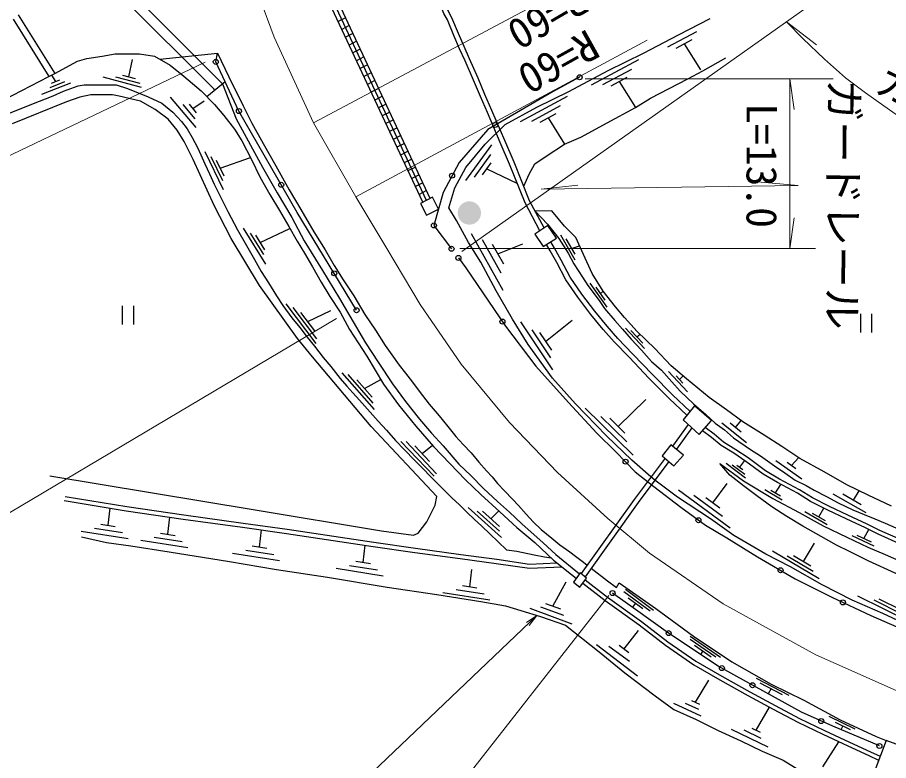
# Model space of a CAD drawing. Units: millimetres at full size, sheet at 1:1000; details may follow other scales. Extents: x 40000 to 680000, y 20000 to 380000.
# Drawn here: x 89946 to 142186, y 269568 to 314124 of the extents above; entities that cross this region are included whole.
import ezdxf
from ezdxf.enums import TextEntityAlignment as Align

# ---------------------------------------------------------------- set-up
doc = ezdxf.new("R2010")
doc.units = ezdxf.units.MM
doc.header["$LTSCALE"] = 1000
doc.linetypes.add('CHAIN', pattern=[18.5, 12, -1.5, 3.5, -1.5])
for name, color, linetype, lineweight in [('M-BGD', 7, 'Continuous', 25), ('M-BMK', 2, 'CHAIN', 13), ('M-STR-HTXT', 7, 'Continuous', 13)]:
    doc.layers.add(name, color=color, linetype=linetype, lineweight=lineweight)
doc.styles.add('ＭＳ ゴシック', font='')
doc.styles.get('ＭＳ ゴシック').set_extended_font_data('MS Gothic')

# ---------------------------------------------------------------- blocks, each defined once
blk = doc.blocks.new('open_arrow')
at = {"color": 0, "linetype": 'Continuous', "lineweight": -2}
blk.add_lwpolyline([(7.5, 1.25), (0, 0), (7.5, -1.25)], dxfattribs=at)

msp = doc.modelspace()

# ---------------------------------------------------------------- hatches: boundary and pattern name
at = {"layer": 'M-BGD'}
msp.add_hatch(color=256, dxfattribs=at).paths.add_polyline_path([(116347, 302399, 1), (117747, 302399, 1)])

# ---------------------------------------------------------------- linework, layer by layer
for p, q in [((93848, 318541), (102243, 310149)), ((93522, 318019), (101735, 309829)), ((114472, 303157), (108646, 315610)), ((114694, 303270), (108868, 315723)), ((114249, 303043), (108423, 315496)), ((89684, 314027), (91824, 310578)), ((89992, 314288), (92184, 310756)), ((109624, 314108), (109179, 313881)), ((109845, 313636), (109399, 313409)), ((110065, 313165), (109619, 312938)), ((128956, 312361), (130678, 313283)), ((110285, 312694), (109840, 312467)), ((129446, 312283), (130414, 312801)), ((129930, 312542), (130908, 310977)), ((101841, 311460), (101947, 311975)), ((110506, 312223), (110060, 311996)), ((96628, 310560), (96856, 311607)), ((110726, 311752), (110281, 311525)), ((124381, 310085), (127201, 311594)), ((110947, 311280), (110501, 311053)), ((125058, 310107), (126781, 311029)), ((91997, 310180), (92494, 310379)), ((92246, 310279), (92011, 310670)), ((95068, 310556), (97372, 309951)), ((95068, 310556), (97372, 309951)), ((95836, 310561), (97290, 310180)), ((96253, 310659), (97003, 310462)), ((111167, 310809), (110722, 310582)), ((111388, 310338), (110942, 310111)), ((125549, 310029), (126517, 310547)), ((91403, 309513), (93140, 310205)), ((91912, 309931), (92789, 310281)), ((101312, 309375), (102398, 310278)), ((101713, 309851), (101788, 309771)), ((111608, 309867), (111163, 309640)), ((126033, 310288), (127011, 308723)), ((99103, 309339), (100638, 307524)), ((111829, 309396), (111383, 309169)), ((120119, 307892), (122938, 309401)), ((99872, 308895), (100592, 308043)), ((100248, 308914), (100672, 308413)), ((100460, 308664), (101135, 309124)), ((112049, 308924), (111604, 308697)), ((120796, 307914), (122518, 308835)), ((112269, 308453), (111824, 308226)), ((121286, 307836), (122254, 308354)), ((112490, 307982), (112044, 307755)), ((121770, 308095), (122748, 306530)), ((112710, 307511), (112265, 307284)), ((112931, 307040), (112485, 306813)), ((113151, 306568), (112706, 306341)), ((116837, 304344), (118390, 306481)), ((101175, 306080), (102277, 303813)), ((101538, 305790), (102236, 304355)), ((102099, 305095), (103921, 305716)), ((113372, 306097), (112926, 305870)), ((113592, 305626), (113147, 305399)), ((117360, 304553), (118341, 305904)), ((101873, 305560), (102325, 304629)), ((113813, 305155), (113367, 304928)), ((117831, 304691), (118353, 305409)), ((114033, 304684), (113588, 304457)), ((118092, 305050), (119924, 304166)), ((114253, 304212), (113808, 303985)), ((114474, 303741), (114028, 303514)), ((114828, 303338), (114115, 302975)), ((115191, 302625), (114828, 303338)), ((114115, 302975), (114478, 302262)), ((114478, 302262), (115191, 302625)), ((103492, 301482), (104832, 299334)), ((104493, 300632), (106284, 301465)), ((103907, 301194), (104712, 299904)), ((104223, 301065), (104764, 300199)), ((117156, 301167), (119053, 297772)), ((122508, 301097), (123380, 299600)), ((117810, 300816), (118936, 298802)), ((118423, 300539), (119087, 299351)), ((118755, 299945), (120260, 300556)), ((122830, 300842), (123367, 299921)), ((123166, 300266), (123658, 300420)), ((124275, 298190), (125281, 296746)), ((124625, 297950), (125167, 297171)), ((124896, 297560), (125067, 297711)), ((96237, 296828), (96237, 295710)), ((96904, 296828), (96904, 295710)), ((107866, 294569), (106057, 296952)), ((107900, 294857), (106476, 296732)), ((107790, 295332), (106948, 296441)), ((107369, 295886), (108748, 296554)), ((140503, 296354), (140503, 295236)), ((141169, 296354), (141169, 295236)), ((120107, 295872), (122033, 292992)), ((121611, 294701), (123212, 295977)), ((120794, 295385), (121907, 293719)), ((121259, 295228), (121963, 294175)), ((126401, 295497), (127546, 294268)), ((126738, 295355), (127453, 294587)), ((127096, 294971), (127280, 295126)), ((109399, 292815), (111331, 290611)), ((109758, 292709), (111250, 291006)), ((128998, 292890), (130137, 291671)), ((129441, 292635), (129844, 292204)), ((129643, 292420), (129860, 292629)), ((110297, 292397), (111218, 291347)), ((110757, 291872), (111738, 292407)), ((125974, 289598), (127637, 291211)), ((124000, 290690), (126866, 287886)), ((124925, 290205), (126486, 288678)), ((125470, 290091), (126378, 289203)), ((133012, 289540), (133350, 289956)), ((130166, 289718), (129231, 288418)), ((130389, 289515), (129464, 288229)), ((132178, 289827), (133660, 288634)), ((132679, 289808), (133346, 289272)), ((112946, 288700), (114937, 286619)), ((113249, 288700), (115082, 286756)), ((113772, 288436), (114652, 287504)), ((114212, 287970), (114827, 288484)), ((132442, 287392), (133612, 286511)), ((133258, 287153), (133558, 287551)), ((135417, 287568), (136974, 286461)), ((136098, 287452), (136623, 287079)), ((136360, 287265), (136793, 287720)), ((132800, 287309), (133560, 286738)), ((133079, 287287), (133436, 287019)), ((129579, 285792), (132694, 283516)), ((131644, 285026), (132499, 286172)), ((134773, 285828), (135810, 285201)), ((135125, 285790), (135700, 285442)), ((135413, 285616), (135730, 286118)), ((130513, 285481), (132229, 284228)), ((131227, 285331), (132060, 284722)), ((138833, 285560), (140813, 284432)), ((139450, 285554), (140548, 284928)), ((140088, 285190), (140412, 285743)), ((95382, 283675), (95506, 284710)), ((116972, 284744), (118966, 282952)), ((116972, 284744), (118966, 282952)), ((137999, 284185), (138299, 284708)), ((117508, 284531), (118862, 283314)), ((117827, 284513), (118846, 283598)), ((118337, 284056), (118818, 284544)), ((137159, 284495), (138501, 283723)), ((137606, 284411), (138391, 283959)), ((94948, 283743), (95816, 283607)), ((98964, 283133), (99088, 284167)), ((93763, 283322), (96590, 282878)), ((94560, 283500), (96240, 283237)), ((98530, 283201), (99398, 283065)), ((104461, 282366), (104585, 283400)), ((140708, 282886), (140992, 283423)), ((97345, 282780), (100172, 282336)), ((98142, 282958), (99822, 282695)), ((139990, 283056), (141300, 282444)), ((140276, 283088), (141140, 282685)), ((103639, 282191), (105319, 281928)), ((104027, 282434), (104895, 282298)), ((110677, 281447), (110802, 282482)), ((135223, 282151), (138014, 280481)), ((137084, 281503), (137748, 282595)), ((102842, 282012), (105669, 281569)), ((136112, 281852), (137656, 280928)), ((136480, 281865), (137518, 281244)), ((109058, 281094), (111886, 280651)), ((109855, 281273), (111536, 281009)), ((110244, 281515), (111111, 281379)), ((117068, 279994), (117192, 281028)), ((116634, 280062), (117502, 279926)), ((122059, 278831), (122852, 280275)), ((115449, 279640), (118276, 279197)), ((116246, 279819), (117926, 279555)), ((126317, 279714), (127884, 278549)), ((126407, 279835), (128098, 278577)), ((121613, 278995), (122505, 278667)), ((126577, 279334), (127451, 278684)), ((127014, 279009), (126830, 278764)), ((140323, 279454), (143572, 277837)), ((141292, 279195), (142953, 278368)), ((141595, 279268), (142896, 278620)), ((120678, 278699), (123191, 277775)), ((121308, 278787), (122688, 278280)), ((126321, 276273), (127197, 277366)), ((130290, 277030), (132101, 275775)), ((124670, 276525), (127123, 274658)), ((125413, 276435), (126646, 275524)), ((126033, 276493), (126610, 276054)), ((130291, 276847), (131828, 275782)), ((130549, 276486), (131547, 275794)), ((131048, 276140), (130911, 275935)), ((130606, 273062), (131410, 274392)), ((134237, 274513), (136203, 273499)), ((134467, 274226), (135807, 273535)), ((135137, 273880), (134962, 273571)), ((129285, 273015), (130927, 272250)), ((129990, 273018), (130790, 272645)), ((130359, 273177), (130853, 272947)), ((134236, 271391), (135035, 272770)), ((138597, 272228), (140171, 271469)), ((138983, 271875), (139888, 271439)), ((139436, 271657), (139320, 271418)), ((132745, 271441), (134945, 270386)), ((133504, 271410), (134534, 270916)), ((133986, 271511), (134486, 271271)), ((138253, 269200), (139199, 270697))]:
    msp.add_line(p, q, dxfattribs=at)
for points in [[(121273, 301334), (120388, 303007), (119459, 305325), (118904, 306628), (118128, 308431), (117705, 309387), (117296, 310366), (116790, 311516), (116457, 312250), (116110, 313050), (115729, 313971), (115526, 314351), (115043, 315550), (114467, 316897), (113988, 318035), (113566, 319109), (113237, 319925), (113081, 320291)], [(121525, 301499), (120661, 303134), (119736, 305439), (119180, 306746), (118403, 308551), (117981, 309505), (117571, 310485), (117064, 311638), (116732, 312372), (116386, 313167), (116001, 314099), (115798, 314478), (115320, 315665), (114743, 317015), (114266, 318148), (113844, 319220), (113514, 320040), (113364, 320391)], [(143649, 277539), (141843, 278376), (140006, 279193), (138197, 280114), (136300, 281193), (134822, 281933), (132905, 283063), (131502, 284061), (129534, 285352), (128170, 286381), (127937, 286571), (126795, 287576), (125270, 289031), (123411, 290959), (122039, 292493), (120583, 294505), (119624, 296028), (118664, 297737), (117736, 299452), (116988, 300626), (116271, 301957), (115817, 302704), (116181, 303908), (116837, 305128), (117989, 306535), (119190, 307695), (121098, 308745), (123015, 309683), (125379, 310946), (127481, 311987), (129580, 313077), (131487, 314065)], [(83175, 306102), (91824, 310578), (92197, 310763), (93545, 311493), (94109, 311658), (95030, 311808), (95806, 311937), (97262, 311937), (98157, 311803), (99107, 311262), (99916, 310593), (100972, 309724), (101767, 308909), (102328, 308248), (102964, 307432), (103398, 306731), (103980, 305601), (104481, 304559), (105089, 303516), (105658, 302553), (106212, 301590), (106713, 300715), (107168, 299987), (107642, 299172), (108151, 298256), (108685, 297394), (109293, 296459), (109869, 295423), (110903, 293809), (111905, 292128), (112800, 290906), (113845, 289619), (114899, 288400), (115867, 287375), (116815, 286407), (117735, 285525), (118877, 284490), (119902, 283542), (120966, 282643), (122088, 281579), (123172, 280727), (123461, 280504)], [(98482, 311618), (101947, 311975), (102626, 310564), (103473, 308827), (104004, 307787), (104673, 306567), (105443, 305229), (106235, 303783), (106933, 302599), (107725, 301261), (108394, 300186), (108932, 299255), (109477, 298390), (110116, 297424), (110771, 296312), (111417, 295382), (111992, 294452), (112405, 293886), (112834, 293283), (113211, 292790), (113633, 292259), (114040, 291706), (114636, 290943), (115232, 290231), (115755, 289606), (116242, 289003), (116671, 288509), (117151, 288015), (117615, 287463), (118065, 286933), (118407, 286571), (118742, 286184), (119156, 285748), (119642, 285248), (119992, 284862), (120457, 284345), (120878, 283888), (121343, 283424), (121990, 282900), (122477, 282493), (123073, 282079), (123410, 281825), (123885, 281467), (124115, 281288)], [(110286, 296572), (106713, 302437), (103231, 308508), (101841, 311460)], [(120313, 304000), (120627, 304724), (120976, 305355), (121644, 305805), (122748, 306530), (123724, 306935), (125313, 307811), (127011, 308723), (127914, 309280), (130157, 310437), (131055, 310927), (132431, 311708)], [(123660, 310538), (122082, 309685), (118145, 307409), (116426, 305433), (115481, 303629), (114923, 301652), (115978, 300251)], [(89277, 308310), (90803, 308930), (92088, 309425), (92712, 309702), (93584, 310021), (93947, 310074), (95872, 310074), (96554, 309855), (97795, 309368), (98597, 308982), (99265, 308445), (99782, 307878), (100119, 307451), (100423, 306916), (100736, 306335), (100936, 305885), (101184, 305353), (101471, 304747), (101745, 304129), (102040, 303520), (102568, 302491), (103152, 301393), (103684, 300459), (104165, 299618), (104571, 298885), (104994, 298205), (105481, 297427), (105864, 296855), (106397, 296122), (106872, 295527), (107318, 294960), (107764, 294405), (108279, 293742), (108731, 293187), (109309, 292477), (109693, 292025), (110064, 291619), (110466, 291174), (111099, 290464), (111579, 289926), (112071, 289370), (112615, 288751), (113148, 288189), (113750, 287581), (114254, 287083), (114728, 286586), (115145, 286181), (115596, 285724), (116001, 285324), (116446, 284908), (116921, 284445), (117338, 284046), (117795, 283612), (118281, 283166), (118767, 282687), (119276, 282201), (119890, 282119), (120935, 281907), (121550, 281779), (121943, 281717)], [(102243, 310149), (103059, 308045), (104636, 305147), (105515, 303600), (106394, 302125), (107135, 300730), (108238, 298951), (109269, 297281), (109880, 296212), (110816, 294622), (111572, 293445), (112436, 292146), (113227, 291100), (114048, 290033), (114774, 289190), (115471, 288435), (116415, 287339), (117127, 286656), (117904, 285886), (118739, 285109), (119458, 284470), (120184, 283758), (121477, 282625), (122232, 281921), (123660, 280766)], [(91898, 286642), (104090, 284618), (111784, 283337), (113706, 283092), (113985, 283211), (114489, 283872), (114991, 284877), (115096, 285409), (111149, 289598), (107637, 293769), (106736, 294874), (104462, 298049), (102773, 300863), (101745, 302845), (100477, 305600), (99952, 306687), (99524, 307370), (98984, 308015), (98211, 308608), (97318, 309096), (96050, 309412), (95638, 309484), (94344, 309484), (93698, 309340), (92891, 309069), (89639, 307738)], [(142363, 284821), (140955, 285475), (139681, 286103), (138314, 286877), (136861, 287675), (135785, 288392), (134717, 289073), (133449, 289885), (132463, 290593), (131432, 291328), (130067, 292451), (129152, 293240), (128163, 294273), (127105, 295295), (126352, 296138), (125814, 296774), (125067, 297711), (124403, 298769), (123892, 299908), (123425, 300932), (122752, 301605), (121999, 302519), (120994, 302504)], [(120994, 302504), (121733, 301720), (122418, 300864), (122977, 299984), (123306, 299346), (123822, 298555), (124151, 298058), (124823, 297151), (125146, 296676), (125772, 295962), (126229, 295430), (126743, 294841), (127365, 294170), (127978, 293486), (128567, 292965), (129191, 292273), (129692, 291719), (130488, 290956), (131233, 290325), (131792, 289805), (132339, 289389), (132880, 288917), (133915, 288218), (134505, 287844), (135343, 287231), (135961, 286815), (136591, 286388), (137248, 286053), (137728, 285787), (138470, 285403), (139158, 285026), (140035, 284597), (140723, 284321), (141365, 284060), (141987, 283808), (142615, 283523)], [(130095, 290268), (129027, 291282), (127818, 292496), (126642, 293726), (125722, 294680), (125078, 295415), (124329, 296322), (123546, 297361), (122837, 298392), (122298, 299424), (121897, 300133), (121675, 300518)], [(130286, 290501), (129236, 291497), (128033, 292706), (126858, 293934), (125943, 294883), (125306, 295610), (124564, 296508), (123790, 297536), (123094, 298547), (122561, 299568), (122158, 300281), (121929, 300679)], [(116389, 299705), (116841, 299104), (119219, 295609), (121037, 293218), (122987, 291030), (124693, 289204), (125836, 288088), (126999, 286889), (128114, 285995), (129727, 284751), (131211, 283672), (132492, 282917), (134327, 281783), (136576, 280474), (138825, 279339), (141131, 278270), (143454, 277255)], [(143080, 282739), (141661, 283368), (140908, 283744), (139743, 284291), (138649, 284810), (137633, 285328), (136842, 285809), (135641, 286449), (134814, 286945), (133769, 287710), (133035, 288206), (132287, 288666), (131726, 289141), (131197, 289530)], [(142983, 282508), (141554, 283142), (140799, 283519), (139636, 284065), (138539, 284586), (137511, 285109), (136718, 285592), (135518, 286231), (134675, 286736), (133625, 287506), (132900, 287996), (132140, 288463), (131571, 288944), (131034, 289340)], [(128781, 287694), (126926, 285226), (123751, 280779)], [(129008, 287498), (127168, 285048), (123982, 280587)], [(132067, 287372), (133490, 286344), (135239, 285271), (136819, 284439), (138257, 283643), (139673, 282961), (140950, 282364), (141984, 281922), (142971, 281478)], [(144150, 280146), (142571, 280796), (141000, 281522), (139874, 282077), (139072, 282473), (138142, 282997), (137035, 283625), (136088, 284200), (135183, 284786), (134294, 285438), (133486, 286038), (132674, 286681), (132067, 287372)], [(92800, 285408), (96512, 284798), (99927, 284297), (103481, 283811), (106123, 283432), (111318, 282658), (113808, 282293), (116529, 281928), (118685, 281640), (120658, 281352), (122289, 281421)], [(92759, 285161), (96473, 284551), (99892, 284049), (103447, 283564), (106087, 283185), (111282, 282410), (113773, 282046), (116496, 281681), (118650, 281392), (120645, 281101), (122591, 281184)], [(93793, 282981), (95292, 282645), (96755, 282437), (99036, 282092), (102668, 281499), (105482, 281026), (108550, 280572), (112113, 279970), (115104, 279516), (117730, 279111), (119222, 278844), (120125, 278572), (121304, 278211), (122804, 277682), (124836, 276080), (126365, 274836), (128195, 273442), (129310, 272637), (130638, 272025), (131960, 271375), (133325, 270755), (134602, 270135), (135863, 269582), (137059, 268851)], [(124348, 281099), (125325, 280346), (125864, 279954), (126039, 280228)], [(123850, 280207), (125185, 279166), (127221, 277712), (128800, 276494), (130503, 275317), (132067, 274403), (133743, 273475), (135267, 272644), (136735, 271868), (138244, 271148), (139739, 270442), (141002, 269869), (141589, 269594)], [(124000, 280407), (125335, 279366), (127370, 277913), (128947, 276695), (130637, 275528), (132191, 274620), (133864, 273694), (135385, 272864), (136847, 272091), (138351, 271374), (139844, 270669), (141106, 270096), (141677, 269829)], [(126039, 280228), (128219, 278676), (130493, 277034), (132796, 275479), (135144, 274145), (137111, 273191), (139282, 272002), (141450, 271001), (142037, 270780)], [(141636, 270443), (138835, 271623), (136959, 272474), (133662, 274285), (131968, 275232), (128997, 277208), (127015, 278633), (125632, 279611)]]:
    msp.add_lwpolyline(points, dxfattribs=at)
for points in [[(121754, 301649), (120964, 301132), (121481, 300395), (122272, 300896)], [(130555, 290829), (129867, 289989), (130835, 289110), (131560, 289951)], [(129135, 288496), (128606, 287846), (129318, 287230), (129887, 287887)], [(123701, 280821), (123286, 280274), (123664, 279958), (124076, 280509)], [(142037, 270780), (141356, 268978), (143088, 268405), (143735, 270161)]]:
    msp.add_lwpolyline(points, close=True, dxfattribs=at)
for centre in [(101841, 311460), (123660, 310538), (103231, 308508), (118602, 307673), (116009, 304636), (105765, 304090), (114923, 301652), (115978, 300251), (116389, 299705), (108941, 298780), (110286, 296572), (119031, 295885), (126417, 287488), (130787, 283981), (135705, 280981), (125632, 279611), (139447, 279051), (128997, 277208), (132188, 275109), (134025, 274086), (138145, 271936), (141636, 270443)]:
    msp.add_circle(centre, 150, dxfattribs=at)
at = {"layer": 'M-BMK'}
msp.add_lwpolyline([(101252, 336220), (101205, 333889), (101485, 328369), (102185, 323989), (102882, 320533), (104082, 316412), (105345, 312937), (107707, 307795), (110238, 303371), (112094, 300261), (114093, 296914), (116550, 293338), (119454, 289830), (122334, 286841), (125342, 284073), (127842, 282002), (132258, 278961), (137817, 275908), (143417, 273428)], dxfattribs=at)
at = {"layer": 'M-STR-HTXT'}
for p, q in [((107707, 307795), (125649, 317366)), ((116592, 300091), (137636, 314969)), ((110238, 303371), (127707, 312769)), ((124001, 310442), (138861, 310442)), ((136263, 300274), (136263, 310442)), ((136263, 310442), (136520, 308611)), ((136764, 304045), (134325, 304263)), ((136263, 300274), (136520, 302105)), ((116482, 300274), (137812, 300274)), ((136263, 300274), (136263, 300355)), ((84444, 281435), (109071, 296082)), ((125418, 279458), (107990, 257273))]:
    msp.add_line(p, q, dxfattribs=at)
for points in [[(142981, 308063), (141907, 308824), (140808, 309595), (139604, 310502), (138337, 311631), (137049, 312866), (136064, 313857), (137856, 312471)], [(75200, 299059), (77664, 300211), (101208, 311435)], [(136764, 304045), (121353, 303830), (123561, 304059)], [(121100, 278273), (108237, 266015), (82113, 266015)]]:
    msp.add_lwpolyline(points, dxfattribs=at)

# ---------------------------------------------------------------- block references
at = {"layer": 'M-STR-HTXT', "xscale": 100, "yscale": 100, "rotation": 223.6}
msp.add_blockref('open_arrow', (121100, 278273), dxfattribs=at)

# ---------------------------------------------------------------- texts
at = {"layer": 'M-STR-HTXT', "style": 'ＭＳ ゴシック'}
for s, rotation, p in [('R=60', 210.222, (121754, 314131)), ('R=60', 209.116, (122396, 311445)), ('ガードレール', 334.127, (148426, 307276)), ('ガードレール', 269.454, (139465, 302907)), ('L=13.0', 270, (134584, 305240))]:
    msp.add_text(s, height=1833, rotation=rotation, dxfattribs=at).set_placement(p, align=Align.MIDDLE_CENTER)

doc.saveas('drawing.dxf')
